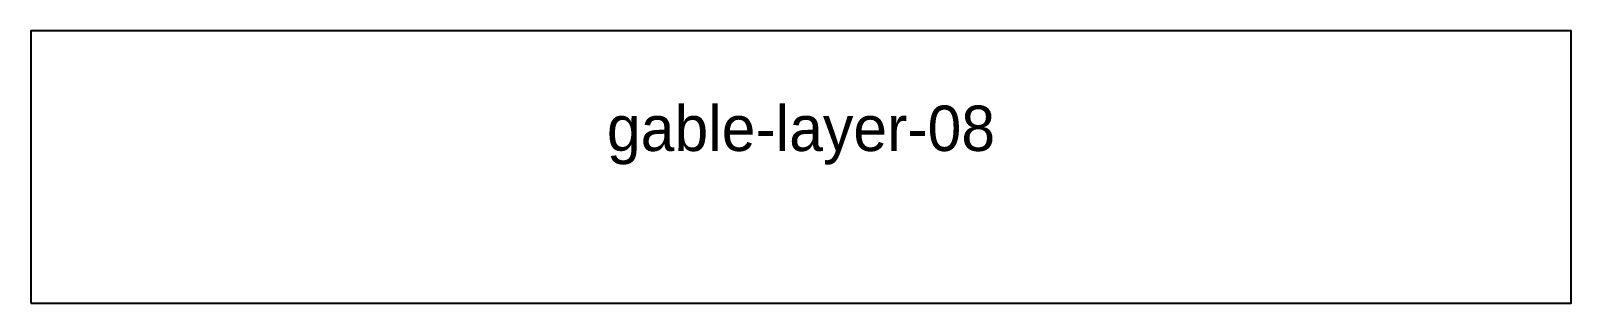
# Model space of a CAD drawing. Header units: millimetres. Extents: x 0 to 398, y 0 to 70.
import ezdxf
from ezdxf.enums import TextEntityAlignment as Align

# ---------------------------------------------------------------- set-up
doc = ezdxf.new("R2010")
doc.units = ezdxf.units.MM
doc.layers.add('CUT_OUTSIDE', color=7, linetype='Continuous')
doc.layers.add('NOTES', color=8, linetype='Continuous')

msp = doc.modelspace()

# ---------------------------------------------------------------- linework, layer by layer
at = {"layer": 'CUT_OUTSIDE'}
msp.add_lwpolyline([(0, 0), (398, 0), (398, 70.4), (0, 70.4)], close=True, dxfattribs=at)

# ---------------------------------------------------------------- texts
at = {"layer": 'NOTES'}
msp.add_text('gable-layer-08', height=11.7333, dxfattribs=at).set_placement((199, 45.2), align=Align.MIDDLE_CENTER)

doc.saveas('drawing.dxf')
